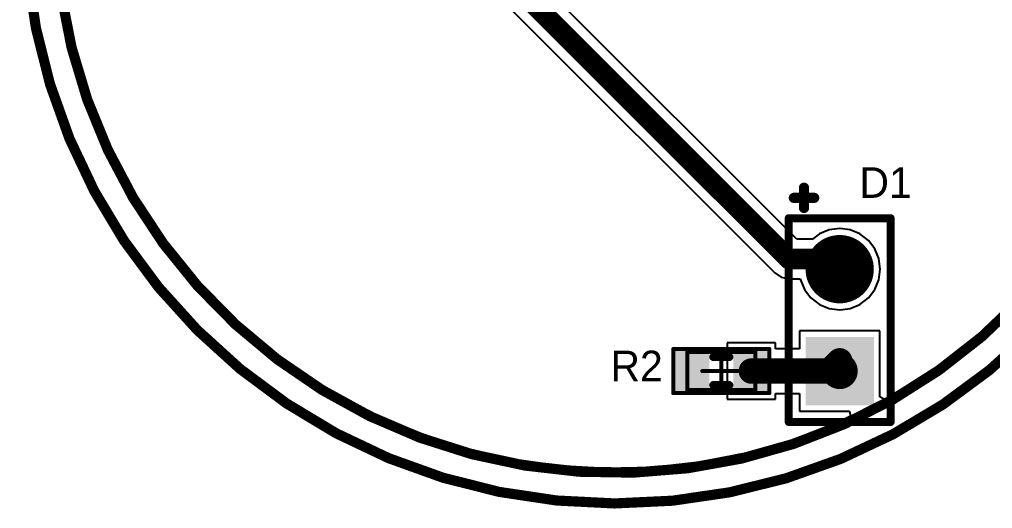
# Model space of a CAD drawing. Header units: millimetres. Extents: x 1.33 to 2.86, y 0.66 to 1.83.
# Drawn here: x 1.325 to 2.28, y 0.66 to 1.14 of the extents above; entities that cross this region are included whole.
import ezdxf

# ---------------------------------------------------------------- set-up
doc = ezdxf.new("R2010")
doc.units = ezdxf.units.MM
doc.header["$MEASUREMENT"] = 0
for name, color, linetype in [('BottomLayer', 5, 'Continuous'), ('BottomOverlay', 54, 'Continuous'), ('BottomSolder', 6, 'Continuous'), ('Mechanical13', 56, 'Continuous'), ('Mechanical15', 56, 'Continuous'), ('Mechanical9', 56, 'Continuous'), ('MultiLayer', 9, 'Continuous'), ('PadHoleLayer', 156, 'Continuous'), ('TopLayer', 1, 'Continuous'), ('TopOverlay', 2, 'Continuous'), ('TopPaste', 8, 'Continuous'), ('TopSolder', 216, 'Continuous')]:
    doc.layers.add(name, color=color, linetype=linetype)

# ---------------------------------------------------------------- blocks, each defined once
blk = doc.blocks.new('1025_B_2')
at = {"layer": 'BottomOverlay', "const_width": 0.01}
blk.add_lwpolyline([(0.7392133, -0.1497774, -7.205450494378765), (0.7392133, 0.1497774)], format="xyb", dxfattribs=at)
blk = doc.blocks.new('HDR1X2_5')
at = {"layer": 'BottomLayer', "const_width": 0.0295275}
blk.add_lwpolyline([(0.0852362, 0, 1), (0.1147638, 0, 1)], format="xyb", close=True, dxfattribs=at)
at = {"layer": 'BottomLayer'}
blk.add_solid([(-0.0295275, -0.0295275), (0.0295275, -0.0295275), (-0.0295275, 0.0295275), (0.0295275, 0.0295275)], dxfattribs=at)
at = {"layer": 'BottomSolder', "const_width": 0.0335275}
blk.add_lwpolyline([(0.0832362, 0, 1), (0.1167638, 0, 1)], format="xyb", close=True, dxfattribs=at)
at = {"layer": 'BottomSolder'}
blk.add_solid([(-0.0335275, -0.0335275), (0.0335275, -0.0335275), (-0.0335275, 0.0335275), (0.0335275, 0.0335275)], dxfattribs=at)
at = {"layer": 'MultiLayer', "const_width": 0.0295275}
blk.add_lwpolyline([(0.0852362, 0, 1), (0.1147638, 0, 1)], format="xyb", close=True, dxfattribs=at)
at = {"layer": 'MultiLayer'}
blk.add_solid([(-0.0295275, -0.0295275), (0.0295275, -0.0295275), (-0.0295275, 0.0295275), (0.0295275, 0.0295275)], dxfattribs=at)
at = {"layer": 'PadHoleLayer', "const_width": 0.0177165}
for points in [[(-0.0088583, 0, 1), (0.0088583, 0, 1)], [(0.0911417, 0, 1), (0.1088583, 0, 1)]]:
    blk.add_lwpolyline(points, format="xyb", close=True, dxfattribs=at)
at = {"layer": 'TopLayer', "const_width": 0.0295275}
blk.add_lwpolyline([(0.0852362, 0, 1), (0.1147638, 0, 1)], format="xyb", close=True, dxfattribs=at)
at = {"layer": 'TopLayer'}
blk.add_solid([(-0.0295275, -0.0295275), (0.0295275, -0.0295275), (-0.0295275, 0.0295275), (0.0295275, 0.0295275)], dxfattribs=at)
at = {"layer": 'TopOverlay'}
for points, const_width in [([(-0.05, 0.05), (-0.05, -0.05)], 0.007874), ([(-0.05, 0.05), (0.15, 0.05)], 0.007874), ([(0.15, 0.05), (0.15, -0.05)], 0.007874), ([(0.17, 0.045), (0.17, 0.025)], 0.01), ([(0.16, 0.035), (0.18, 0.035)], 0.01), ([(-0.05, -0.05), (0.15, -0.05)], 0.007874)]:
    blk.add_lwpolyline(points, dxfattribs=dict(at, const_width=const_width))
for points, const_width in [([(-0.0519685, 0.05, 1), (-0.0480315, 0.05, 1)], 0.003937), ([(-0.0519685, 0.05, 1), (-0.0480315, 0.05, 1)], 0.003937), ([(0.1480315, 0.05, 1), (0.1519685, 0.05, 1)], 0.003937), ([(0.1480315, 0.05, 1), (0.1519685, 0.05, 1)], 0.003937), ([(0.1675, 0.045, 1), (0.1725, 0.045, 1)], 0.005), ([(0.1575, 0.035, 1), (0.1625, 0.035, 1)], 0.005), ([(0.1775, 0.035, 1), (0.1825, 0.035, 1)], 0.005), ([(0.1675, 0.025, 1), (0.1725, 0.025, 1)], 0.005), ([(-0.0519685, -0.05, 1), (-0.0480315, -0.05, 1)], 0.003937), ([(-0.0519685, -0.05, 1), (-0.0480315, -0.05, 1)], 0.003937), ([(0.1480315, -0.05, 1), (0.1519685, -0.05, 1)], 0.003937), ([(0.1480315, -0.05, 1), (0.1519685, -0.05, 1)], 0.003937)]:
    blk.add_lwpolyline(points, format="xyb", close=True, dxfattribs=dict(at, const_width=const_width))
at = {"layer": 'TopSolder', "const_width": 0.0335275}
blk.add_lwpolyline([(0.0832362, 0, 1), (0.1167638, 0, 1)], format="xyb", close=True, dxfattribs=at)
at = {"layer": 'TopSolder'}
blk.add_solid([(-0.0335275, -0.0335275), (0.0335275, -0.0335275), (-0.0335275, 0.0335275), (0.0335275, 0.0335275)], dxfattribs=at)
blk = doc.blocks.new('J1_0603_8')
at = {"layer": 'Mechanical13', "const_width": 0.003937}
for points in [[(-0.0334645, 0.0187009), (0.0334646, 0.0187009)], [(-0.0334645, -0.0187007), (-0.0334645, 0.0187009)], [(0.0334646, -0.0187007), (0.0334646, 0.0187009)], [(-0.0334645, -0.0187007), (0.0334646, -0.0187007)]]:
    blk.add_lwpolyline(points, dxfattribs=at)
at = {"layer": 'Mechanical13', "const_width": 0.0019685}
for points in [[(-0.0344487, 0.0187009, 1), (-0.0324803, 0.0187009, 1)], [(-0.0344487, 0.0187009, 1), (-0.0324803, 0.0187009, 1)], [(0.0324804, 0.0187009, 1), (0.0344488, 0.0187009, 1)], [(0.0324804, 0.0187009, 1), (0.0344488, 0.0187009, 1)], [(-0.0344487, -0.0187007, 1), (-0.0324803, -0.0187007, 1)], [(-0.0344487, -0.0187007, 1), (-0.0324803, -0.0187007, 1)], [(0.0324804, -0.0187007, 1), (0.0344488, -0.0187007, 1)], [(0.0324804, -0.0187007, 1), (0.0344488, -0.0187007, 1)]]:
    blk.add_lwpolyline(points, format="xyb", close=True, dxfattribs=at)
at = {"layer": 'Mechanical15', "const_width": 0.003937}
for points in [[(-0.047244, 0.0216536), (0.0472442, 0.0216536)], [(-0.047244, -0.0216535), (-0.047244, 0.0216536)], [(1e-07, -0.0187007), (1e-07, 0.0187009)], [(0.0472442, -0.0216535), (0.0472442, 0.0216536)], [(-0.0187007, 1e-07), (0.0187008, 1e-07)], [(-0.047244, -0.0216535), (0.0472442, -0.0216535)]]:
    blk.add_lwpolyline(points, dxfattribs=at)
at = {"layer": 'Mechanical15', "const_width": 0.0019685}
for points in [[(-0.0482282, 0.0216536, 1), (-0.0462598, 0.0216536, 1)], [(-0.0482282, 0.0216536, 1), (-0.0462598, 0.0216536, 1)], [(-0.0009841, 0.0187009, 1), (0.0009843, 0.0187009, 1)], [(0.04626, 0.0216536, 1), (0.0482284, 0.0216536, 1)], [(0.04626, 0.0216536, 1), (0.0482284, 0.0216536, 1)], [(-0.0196849, 1e-07, 1), (-0.0177165, 1e-07, 1)], [(0.0177166, 1e-07, 1), (0.019685, 1e-07, 1)], [(-0.0009841, -0.0187007, 1), (0.0009843, -0.0187007, 1)], [(-0.0482282, -0.0216535, 1), (-0.0462598, -0.0216535, 1)], [(-0.0482282, -0.0216535, 1), (-0.0462598, -0.0216535, 1)], [(0.04626, -0.0216535, 1), (0.0482284, -0.0216535, 1)], [(0.04626, -0.0216535, 1), (0.0482284, -0.0216535, 1)]]:
    blk.add_lwpolyline(points, format="xyb", close=True, dxfattribs=at)
at = {"layer": 'TopLayer'}
for points in [[(-0.015748, -0.0177164), (-0.015748, 0.0177166), (-0.043307, -0.0177164), (-0.043307, 0.0177166)], [(0.0433071, -0.0177164), (0.0433071, 0.0177166), (0.0157481, -0.0177164), (0.0157481, 0.0177166)]]:
    blk.add_solid(points, dxfattribs=at)
at = {"layer": 'TopOverlay', "const_width": 0.007874}
for points in [[(-0.007874, 0.0137796), (0.0078741, 0.0137796)], [(-0.007874, -0.0137795), (0.0078741, -0.0137795)]]:
    blk.add_lwpolyline(points, dxfattribs=at)
at = {"layer": 'TopOverlay', "const_width": 0.003937}
for points in [[(-0.0098425, 0.0137796, 1), (-0.0059055, 0.0137796, 1)], [(0.0059056, 0.0137796, 1), (0.0098426, 0.0137796, 1)], [(-0.0098425, -0.0137795, 1), (-0.0059055, -0.0137795, 1)], [(0.0059056, -0.0137795, 1), (0.0098426, -0.0137795, 1)]]:
    blk.add_lwpolyline(points, format="xyb", close=True, dxfattribs=at)
at = {"layer": 'TopPaste'}
for points in [[(-0.015748, -0.0177164), (-0.015748, 0.0177166), (-0.043307, -0.0177164), (-0.043307, 0.0177166)], [(0.0433071, -0.0177164), (0.0433071, 0.0177166), (0.0157481, -0.0177164), (0.0157481, 0.0177166)]]:
    blk.add_solid(points, dxfattribs=at)
at = {"layer": 'TopSolder'}
for points in [[(-0.011748, -0.0217164), (-0.011748, 0.0217166), (-0.047307, -0.0217164), (-0.047307, 0.0217166)], [(0.0473071, -0.0217164), (0.0473071, 0.0217166), (0.0117481, -0.0217164), (0.0117481, 0.0217166)]]:
    blk.add_solid(points, dxfattribs=at)

msp = doc.modelspace()

# ---------------------------------------------------------------- linework, layer by layer
at = {"layer": 'Mechanical9', "const_width": 0.01}
msp.add_lwpolyline([(2.46451, 1.075, -6.673687021715528), (2.464517, 1.4149941)], format="xyb", dxfattribs=at)
at = {"layer": 'TopLayer'}
for p, q in [((1.3728523, 1.1356919), (1.3653353, 1.1812716)), ((2.0880242, 0.9243722), (1.8293722, 1.1830242)), ((1.7963018, 1.1613018), (2.0663018, 0.8913018)), ((1.3841779, 1.0909065), (1.3728523, 1.1356919)), ((1.3992319, 1.0472328), (1.3841779, 1.0909065)), ((1.4179074, 1.0049808), (1.3992319, 1.0472328)), ((1.4400721, 0.9644501), (1.4179074, 1.0049808)), ((1.4655686, 0.9259282), (1.4400721, 0.9644501)), ((2.1100657, 0.9295272), (2.1033475, 0.9243722)), ((2.1196812, 0.9335101), (2.1100657, 0.9295272)), ((2.13, 0.9348686), (2.1196812, 0.9335101)), ((2.1403188, 0.9335101), (2.13, 0.9348686)), ((2.1499343, 0.9295272), (2.1403188, 0.9335101)), ((2.1581914, 0.9231914), (2.1499343, 0.9295272)), ((1.4942161, 0.8896883), (1.4655686, 0.9259282)), ((2.1033475, 0.9243722), (2.0880242, 0.9243722)), ((2.1645272, 0.9149343), (2.1581914, 0.9231914)), ((2.1685101, 0.9053188), (2.1645272, 0.9149343)), ((2.1698686, 0.895), (2.1685101, 0.9053188)), ((1.5258115, 0.8559875), (1.4942161, 0.8896883)), ((2.0663018, 0.8913018), (2.0725866, 0.8871024)), ((2.1685101, 0.8846812), (2.1698686, 0.895)), ((2.0725866, 0.8871024), (2.08, 0.8856278)), ((2.08, 0.8856278), (2.0913653, 0.8856278)), ((2.0913653, 0.8856278), (2.0914899, 0.8846812)), ((2.0914899, 0.8846812), (2.0954728, 0.8750657)), ((2.1645272, 0.8750657), (2.1685101, 0.8846812)), ((2.0954728, 0.8750657), (2.1018086, 0.8668086)), ((2.1581914, 0.8668086), (2.1645272, 0.8750657)), ((2.1018086, 0.8668086), (2.1100657, 0.8604728)), ((2.1100657, 0.8604728), (2.1196812, 0.8564899)), ((2.1403188, 0.8564899), (2.1499343, 0.8604728)), ((2.1499343, 0.8604728), (2.1581914, 0.8668086)), ((1.5601305, 0.8250649), (1.5258115, 0.8559875)), ((2.1196812, 0.8564899), (2.13, 0.8551314)), ((2.13, 0.8551314), (2.1403188, 0.8564899)), ((2.2800266, 0.8429371), (2.2446583, 0.8132202)), ((2.1695275, 0.8345275), (2.0904725, 0.8345275)), ((2.0904725, 0.8345275), (2.0904725, 0.8169213)), ((2.1695275, 0.7696936), (2.1695275, 0.8345275)), ((1.5969299, 0.7971397), (1.5601305, 0.8250649)), ((2.0671414, 0.8227166), (2.0195824, 0.8227166)), ((2.0195824, 0.8227166), (2.0195824, 0.7672836)), ((2.0671414, 0.8169213), (2.0671414, 0.8227166)), ((2.0904725, 0.8169213), (2.0671414, 0.8169213)), ((2.2446583, 0.8132202), (2.2069148, 0.7865849)), ((1.6359486, 0.77241), (1.5969299, 0.7971397)), ((2.2069148, 0.7865849), (2.173866, 0.7672081)), ((1.6769097, 0.7510514), (1.6359486, 0.77241)), ((2.0195824, 0.7672836), (2.0671414, 0.7672836)), ((2.0671414, 0.7672836), (2.0671414, 0.7730789)), ((2.0671414, 0.7730789), (2.0904725, 0.7730789)), ((2.0904725, 0.7730789), (2.0904725, 0.7554725)), ((2.173866, 0.7672081), (2.1695275, 0.7696936)), ((2.0904725, 0.7554725), (2.1395591, 0.7554725)), ((2.1395591, 0.7554725), (2.140665, 0.7505963)), ((1.7195228, 0.7332151), (1.6769097, 0.7510514)), ((2.140665, 0.7505963), (2.1253884, 0.7432912)), ((2.1253884, 0.7432912), (2.0821838, 0.7269399)), ((1.7634857, 0.7190278), (1.7195228, 0.7332151)), ((2.0821838, 0.7269399), (2.0377564, 0.714282)), ((1.8084864, 0.7085902), (1.7634857, 0.7190278)), ((1.8542058, 0.7019761), (1.8084864, 0.7085902)), ((2.0377564, 0.714282), (1.9924215, 0.7054075)), ((1.9003196, 0.6992326), (1.8542058, 0.7019761)), ((1.9465007, 0.7003791), (1.9003196, 0.6992326)), ((1.9924215, 0.7054075), (1.9465007, 0.7003791))]:
    msp.add_line(p, q, dxfattribs=at)
for points, const_width in [([(1.81, 1.175), (2.08, 0.905)], 0.02), ([(2.08, 0.905), (2.13, 0.905)], 0.02), ([(2.1200001, 0.7950001), (2.13, 0.805)], 0.025), ([(2.0433619, 0.7950001), (2.1200001, 0.7950001)], 0.025), ([(2.1200001, 0.7950001), (2.1299999, 0.7950001)], 0.025), ([(2.1299999, 0.7950001), (2.13, 0.795)], 0.025)]:
    msp.add_lwpolyline(points, dxfattribs=dict(at, const_width=const_width))
for points, const_width in [([(2.075, 0.905, 1), (2.085, 0.905, 1)], 0.01), ([(2.075, 0.905, 1), (2.085, 0.905, 1)], 0.01), ([(2.125, 0.905, 1), (2.135, 0.905, 1)], 0.01), ([(2.12375, 0.805, 1), (2.13625, 0.805, 1)], 0.0125), ([(2.0371119, 0.7950001, 1), (2.0496119, 0.7950001, 1)], 0.0125), ([(2.1137501, 0.7950001, 1), (2.1262501, 0.7950001, 1)], 0.0125), ([(2.1137501, 0.7950001, 1), (2.1262501, 0.7950001, 1)], 0.0125), ([(2.1137501, 0.7950001, 1), (2.1262501, 0.7950001, 1)], 0.0125), ([(2.1237499, 0.7950001, 1), (2.1362499, 0.7950001, 1)], 0.0125), ([(2.1237499, 0.7950001, 1), (2.1362499, 0.7950001, 1)], 0.0125), ([(2.12375, 0.795, 1), (2.13625, 0.795, 1)], 0.0125)]:
    msp.add_lwpolyline(points, format="xyb", close=True, dxfattribs=dict(at, const_width=const_width))

# ---------------------------------------------------------------- block references
for name, p, rotation in [('1025_B_2', (1.7, 1.245), 360), ('HDR1X2_5', (2.13, 0.795), 90), ('J1_0603_8', (2.0138343, 0.795), 360)]:
    msp.add_blockref(name, p, dxfattribs=dict(rotation=rotation))

# ---------------------------------------------------------------- texts
at = {"layer": 'TopOverlay'}
for s, p in [('D1', (2.1493722, 0.965)), ('R2', (1.9050693, 0.785))]:
    msp.add_text(s, height=0.03, dxfattribs=at).set_placement(p)

doc.saveas('drawing.dxf')
